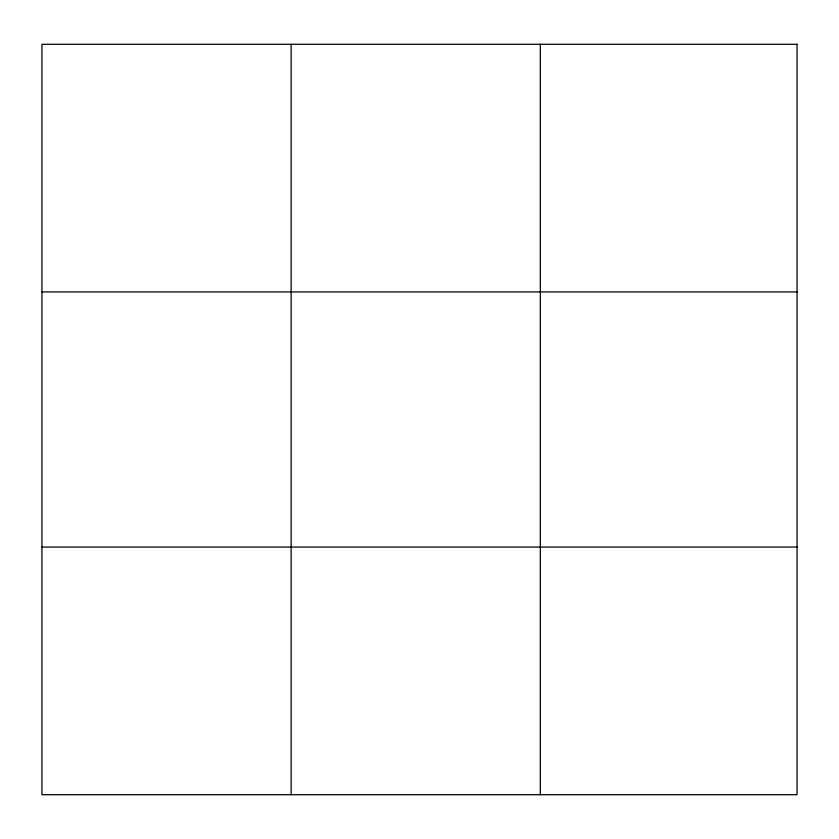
<?xml version="1.0" encoding="UTF-8"?>
<svg xmlns="http://www.w3.org/2000/svg" width="839" height="839" viewBox="0 0 839 839"><rect width="100%" height="100%" fill="white"/><g stroke="black" fill="none" stroke-linecap="round" stroke-linejoin="round"><path stroke-width="1.26" d="M291.133 794.711L291.133 44.289M540.316 794.711L540.316 44.289M41.95 291.93L797.05 291.93M41.95 547.07L797.05 547.07M797.05 44.289L797.05 794.711L41.95 794.711L41.95 44.289L797.05 44.289"/></g></svg>
